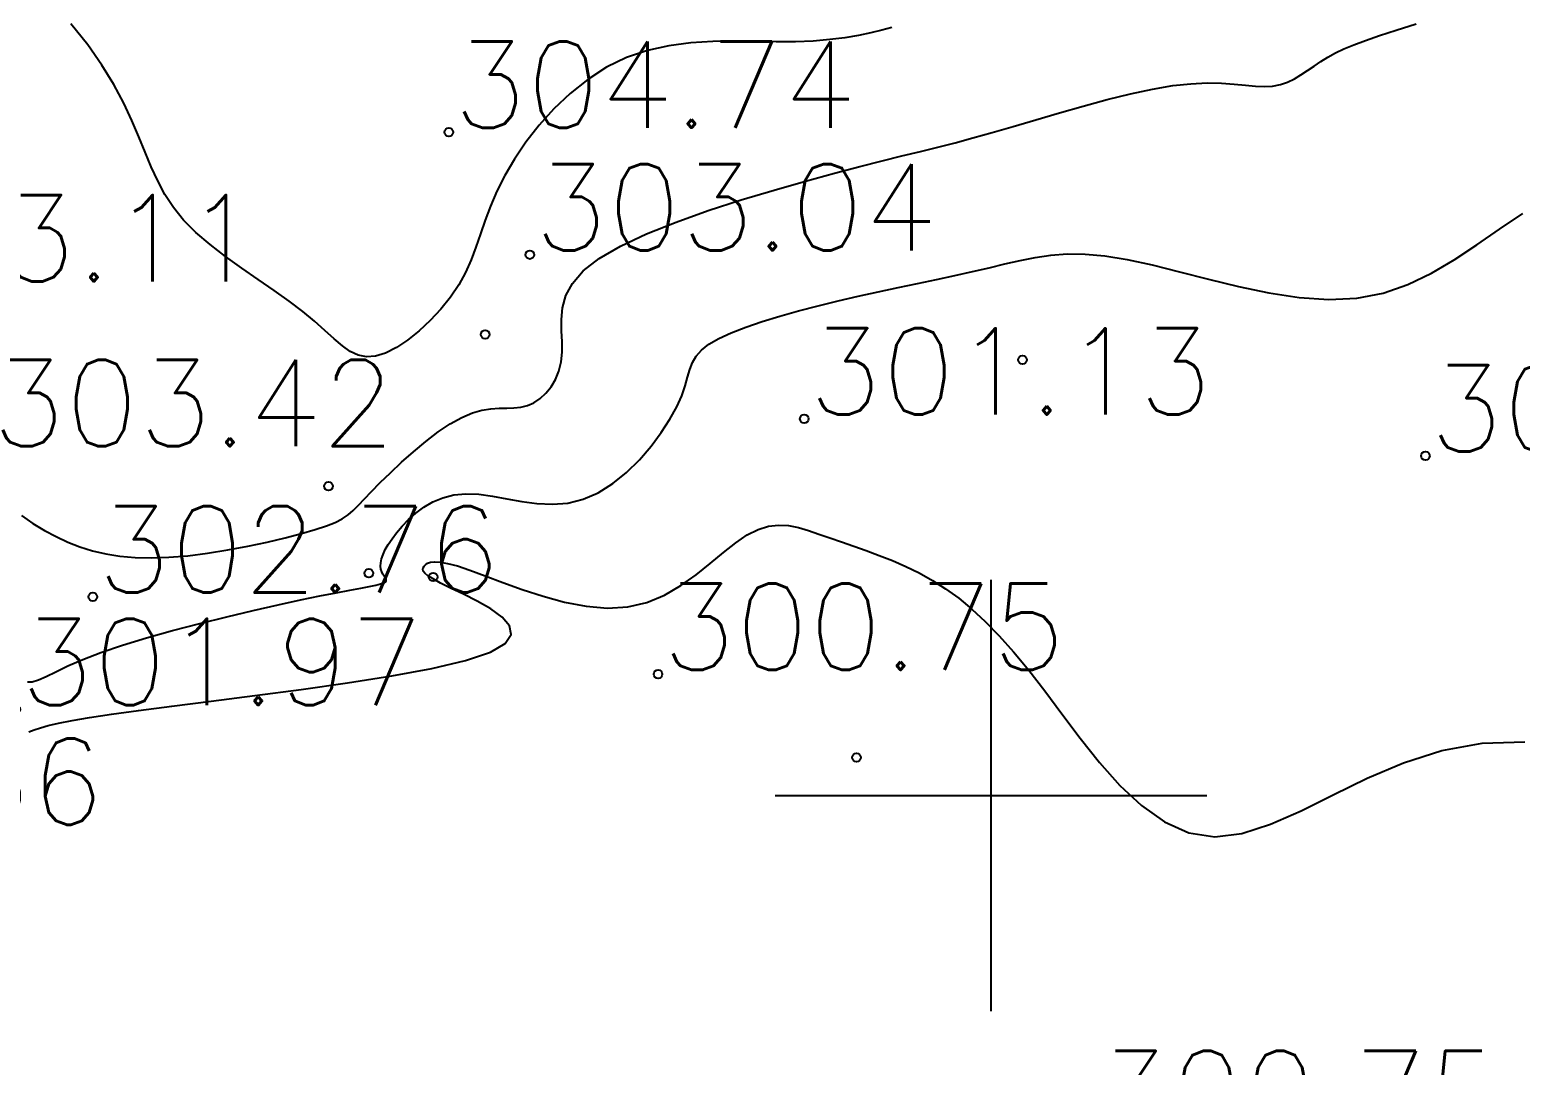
# Model space of a CAD drawing. Extents: x 524954 to 526204, y 9523489 to 9524010.
# Drawn here: x 525988.87 to 526006.13, y 9523796.88 to 9523808.87 of the extents above; entities that cross this region are included whole.
import ezdxf

# ---------------------------------------------------------------- set-up
doc = ezdxf.new("R2010")
doc.units = 0
doc.header["$PDMODE"] = 33
doc.header["$PDSIZE"] = 0.1
for name, color, linetype in [('Carroyage', 7, 'Continuous'), ('CN_01_00', 3, 'Continuous'), ('CN_02_00', 4, 'Continuous'), ('TopoAlt', 3, 'Continuous'), ('TOPOJIS', 7, 'Continuous')]:
    doc.layers.add(name, color=color, linetype=linetype)
doc.styles.add('Simplex 1.0', font='Simplex.shx', dxfattribs={"width": 0.99, "height": 1})

# ---------------------------------------------------------------- blocks, each defined once
blk = doc.blocks.new('TCPOINT M')
at = {"color": 0}
blk.add_point((0, 0), dxfattribs=at)
at = {"layer": 'TopoAlt', "style": 'Simplex 1.0', "width": 0.99}
blk.add_attdef('ALT', (0.15, 0.15), '', height=1, dxfattribs=at)

msp = doc.modelspace()

# ---------------------------------------------------------------- linework, layer by layer
at = {"layer": 'Carroyage'}
for p, q in [((526000, 9523797.5), (526000, 9523802.5)), ((525997.5, 9523800), (526002.5, 9523800))]:
    msp.add_line(p, q, dxfattribs=at)
at = {"layer": 'CN_01_00', "flags": 128}
for points, elevation in [([(525988.772, 9523803.243), (525988.906, 9523803.151), (525989.039, 9523803.071), (525989.174, 9523802.999), (525989.311, 9523802.936), (525989.451, 9523802.881), (525989.597, 9523802.835), (525989.751, 9523802.798), (525989.914, 9523802.772), (525990.088, 9523802.756), (525990.276, 9523802.752), (525990.479, 9523802.759), (525990.698, 9523802.778), (525990.928, 9523802.807), (525991.162, 9523802.845), (525991.394, 9523802.889), (525991.618, 9523802.936), (525991.827, 9523802.985), (525992.015, 9523803.034), (525992.175, 9523803.08), (525992.304, 9523803.123), (525992.406, 9523803.164), (525992.487, 9523803.205), (525992.555, 9523803.251), (525992.616, 9523803.302), (525992.677, 9523803.363), (525992.746, 9523803.435), (525992.827, 9523803.522), (525992.928, 9523803.624), (525993.045, 9523803.739), (525993.175, 9523803.86), (525993.313, 9523803.983), (525993.456, 9523804.101), (525993.599, 9523804.211), (525993.739, 9523804.305), (525993.872, 9523804.38), (525993.994, 9523804.432), (525994.105, 9523804.463), (525994.208, 9523804.479), (525994.304, 9523804.486), (525994.392, 9523804.488), (525994.476, 9523804.49), (525994.555, 9523804.498), (525994.632, 9523804.517), (525994.707, 9523804.55), (525994.779, 9523804.598), (525994.846, 9523804.66), (525994.905, 9523804.734), (525994.956, 9523804.82), (525994.996, 9523804.916), (525995.023, 9523805.022), (525995.036, 9523805.135), (525995.034, 9523805.256), (525995.027, 9523805.383), (525995.025, 9523805.515), (525995.038, 9523805.651), (525995.078, 9523805.791), (525995.155, 9523805.933), (525995.279, 9523806.077), (525995.462, 9523806.221), (525995.71, 9523806.364), (525996.012, 9523806.506), (525996.355, 9523806.643), (525996.725, 9523806.775), (525997.107, 9523806.899), (525997.487, 9523807.014), (525997.852, 9523807.118), (525998.186, 9523807.209), (525998.48, 9523807.287), (525998.738, 9523807.352), (525998.969, 9523807.41), (525999.182, 9523807.462), (525999.384, 9523807.512), (525999.584, 9523807.562), (525999.791, 9523807.617), (526000.014, 9523807.679), (526000.257, 9523807.75), (526000.518, 9523807.827), (526000.791, 9523807.907), (526001.068, 9523807.986), (526001.345, 9523808.061), (526001.614, 9523808.128), (526001.869, 9523808.183), (526002.104, 9523808.224), (526002.315, 9523808.246), (526002.502, 9523808.254), (526002.668, 9523808.251), (526002.815, 9523808.241), (526002.945, 9523808.229), (526003.061, 9523808.218), (526003.166, 9523808.213), (526003.261, 9523808.218), (526003.35, 9523808.235), (526003.433, 9523808.264), (526003.512, 9523808.302), (526003.589, 9523808.348), (526003.665, 9523808.398), (526003.741, 9523808.45), (526003.819, 9523808.504), (526003.901, 9523808.555), (526003.988, 9523808.603), (526004.086, 9523808.65), (526004.2, 9523808.697), (526004.335, 9523808.747), (526004.497, 9523808.803), (526004.691, 9523808.867), (526004.923, 9523808.941)], 303), ([(525988.86, 9523800.736), (525988.92, 9523800.759), (525988.992, 9523800.783), (525989.084, 9523800.809), (525989.204, 9523800.837), (525989.36, 9523800.868), (525989.561, 9523800.902), (525989.814, 9523800.941), (525990.129, 9523800.985), (525990.513, 9523801.036), (525990.969, 9523801.093), (525991.477, 9523801.157), (525992.013, 9523801.227), (525992.55, 9523801.304), (525993.062, 9523801.385), (525993.526, 9523801.472), (525993.915, 9523801.564), (525994.205, 9523801.661), (525994.376, 9523801.761), (525994.442, 9523801.864), (525994.423, 9523801.966), (525994.338, 9523802.066), (525994.207, 9523802.162), (525994.051, 9523802.252), (525993.89, 9523802.333), (525993.743, 9523802.403), (525993.626, 9523802.461), (525993.54, 9523802.508), (525993.48, 9523802.546), (525993.443, 9523802.576), (525993.424, 9523802.6), (525993.419, 9523802.62), (525993.425, 9523802.638), (525993.437, 9523802.655), (525993.453, 9523802.673), (525993.476, 9523802.69), (525993.508, 9523802.702), (525993.555, 9523802.708), (525993.621, 9523802.704), (525993.708, 9523802.689), (525993.822, 9523802.659), (525993.966, 9523802.611), (525994.143, 9523802.546), (525994.347, 9523802.468), (525994.572, 9523802.386), (525994.813, 9523802.308), (525995.062, 9523802.24), (525995.313, 9523802.192), (525995.559, 9523802.171), (525995.795, 9523802.184), (525996.015, 9523802.236), (525996.22, 9523802.322), (525996.409, 9523802.432), (525996.585, 9523802.557), (525996.749, 9523802.687), (525996.901, 9523802.814), (525997.044, 9523802.928), (525997.177, 9523803.02), (525997.303, 9523803.083), (525997.424, 9523803.12), (525997.54, 9523803.133), (525997.655, 9523803.126), (525997.77, 9523803.104), (525997.887, 9523803.07), (525998.008, 9523803.029), (525998.135, 9523802.983), (525998.269, 9523802.937), (525998.41, 9523802.888), (525998.556, 9523802.837), (525998.706, 9523802.782), (525998.859, 9523802.721), (525999.014, 9523802.654), (525999.168, 9523802.578), (525999.322, 9523802.492), (525999.474, 9523802.395), (525999.626, 9523802.285), (525999.778, 9523802.159), (525999.934, 9523802.015), (526000.094, 9523801.851), (526000.262, 9523801.663), (526000.437, 9523801.451), (526000.623, 9523801.211), (526000.821, 9523800.944), (526001.031, 9523800.663), (526001.255, 9523800.382), (526001.492, 9523800.117), (526001.743, 9523799.883), (526002.01, 9523799.695), (526002.292, 9523799.569), (526002.59, 9523799.521), (526002.905, 9523799.558), (526003.237, 9523799.666), (526003.59, 9523799.823), (526003.962, 9523800.009), (526004.357, 9523800.202), (526004.775, 9523800.38), (526005.218, 9523800.523), (526005.687, 9523800.608), (526006.181, 9523800.621)], 301)]:
    msp.add_lwpolyline(points, dxfattribs=dict(at, elevation=elevation))
at = {"layer": 'CN_02_00', "flags": 128}
for points, elevation in [([(525998.851, 9523808.896), (525998.737, 9523808.866), (525998.608, 9523808.836), (525998.465, 9523808.806), (525998.306, 9523808.779), (525998.132, 9523808.756), (525997.942, 9523808.739), (525997.735, 9523808.73), (525997.513, 9523808.73), (525997.277, 9523808.734), (525997.031, 9523808.737), (525996.779, 9523808.733), (525996.525, 9523808.718), (525996.271, 9523808.686), (525996.021, 9523808.631), (525995.78, 9523808.549), (525995.549, 9523808.436), (525995.331, 9523808.296), (525995.128, 9523808.133), (525994.939, 9523807.954), (525994.768, 9523807.764), (525994.615, 9523807.568), (525994.482, 9523807.372), (525994.37, 9523807.181), (525994.279, 9523806.999), (525994.205, 9523806.827), (525994.144, 9523806.663), (525994.089, 9523806.506), (525994.036, 9523806.354), (525993.98, 9523806.206), (525993.915, 9523806.06), (525993.836, 9523805.916), (525993.74, 9523805.773), (525993.629, 9523805.634), (525993.506, 9523805.502), (525993.377, 9523805.381), (525993.245, 9523805.276), (525993.114, 9523805.19), (525992.988, 9523805.126), (525992.872, 9523805.09), (525992.768, 9523805.082), (525992.672, 9523805.102), (525992.581, 9523805.145), (525992.489, 9523805.209), (525992.393, 9523805.291), (525992.288, 9523805.386), (525992.168, 9523805.493), (525992.031, 9523805.608), (525991.873, 9523805.727), (525991.698, 9523805.85), (525991.513, 9523805.978), (525991.324, 9523806.109), (525991.137, 9523806.244), (525990.959, 9523806.382), (525990.794, 9523806.523), (525990.651, 9523806.666), (525990.532, 9523806.813), (525990.434, 9523806.963), (525990.351, 9523807.119), (525990.277, 9523807.281), (525990.207, 9523807.451), (525990.134, 9523807.63), (525990.053, 9523807.82), (525989.958, 9523808.022), (525989.843, 9523808.237), (525989.705, 9523808.462), (525989.541, 9523808.697), (525989.346, 9523808.938)], 304), ([(525988.843, 9523801.317), (525988.899, 9523801.317), (525988.97, 9523801.339), (525989.059, 9523801.379), (525989.172, 9523801.434), (525989.312, 9523801.501), (525989.485, 9523801.577), (525989.694, 9523801.658), (525989.943, 9523801.742), (525990.223, 9523801.827), (525990.524, 9523801.911), (525990.837, 9523801.993), (525991.152, 9523802.071), (525991.458, 9523802.144), (525991.746, 9523802.209), (525992.006, 9523802.265), (525992.23, 9523802.312), (525992.419, 9523802.349), (525992.575, 9523802.379), (525992.701, 9523802.403), (525992.801, 9523802.422), (525992.877, 9523802.437), (525992.931, 9523802.45), (525992.968, 9523802.462), (525992.989, 9523802.474), (525992.998, 9523802.488), (525992.996, 9523802.503), (525992.987, 9523802.52), (525992.974, 9523802.54), (525992.959, 9523802.563), (525992.945, 9523802.59), (525992.935, 9523802.621), (525992.93, 9523802.657), (525992.933, 9523802.697), (525992.942, 9523802.743), (525992.96, 9523802.793), (525992.986, 9523802.848), (525993.02, 9523802.909), (525993.064, 9523802.974), (525993.117, 9523803.044), (525993.181, 9523803.119), (525993.254, 9523803.196), (525993.338, 9523803.27), (525993.432, 9523803.34), (525993.538, 9523803.4), (525993.654, 9523803.449), (525993.781, 9523803.482), (525993.919, 9523803.496), (525994.068, 9523803.489), (525994.227, 9523803.467), (525994.394, 9523803.437), (525994.566, 9523803.407), (525994.742, 9523803.384), (525994.921, 9523803.375), (525995.1, 9523803.388), (525995.277, 9523803.431), (525995.451, 9523803.507), (525995.62, 9523803.614), (525995.779, 9523803.743), (525995.928, 9523803.889), (525996.063, 9523804.045), (525996.182, 9523804.204), (525996.282, 9523804.358), (525996.361, 9523804.503), (525996.418, 9523804.631), (525996.457, 9523804.745), (525996.487, 9523804.845), (525996.514, 9523804.935), (525996.545, 9523805.016), (525996.587, 9523805.09), (525996.648, 9523805.16), (525996.733, 9523805.227), (525996.848, 9523805.294), (525996.992, 9523805.36), (525997.16, 9523805.426), (525997.349, 9523805.49), (525997.554, 9523805.553), (525997.772, 9523805.614), (525997.998, 9523805.673), (525998.23, 9523805.73), (525998.462, 9523805.784), (525998.694, 9523805.835), (525998.924, 9523805.885), (525999.149, 9523805.932), (525999.369, 9523805.979), (525999.582, 9523806.024), (525999.786, 9523806.069), (525999.979, 9523806.114), (526000.161, 9523806.158), (526000.337, 9523806.199), (526000.512, 9523806.234), (526000.692, 9523806.26), (526000.882, 9523806.274), (526001.09, 9523806.272), (526001.319, 9523806.252), (526001.577, 9523806.21), (526001.866, 9523806.146), (526002.182, 9523806.066), (526002.518, 9523805.98), (526002.865, 9523805.895), (526003.218, 9523805.822), (526003.569, 9523805.77), (526003.911, 9523805.747), (526004.237, 9523805.762), (526004.541, 9523805.821), (526004.827, 9523805.92), (526005.099, 9523806.051), (526005.363, 9523806.207), (526005.624, 9523806.379), (526005.886, 9523806.561), (526006.156, 9523806.744)], 302)]:
    msp.add_lwpolyline(points, dxfattribs=dict(at, elevation=elevation))

# ---------------------------------------------------------------- block references
at = {"layer": 'TOPOJIS'}
ref = msp.add_blockref('TCPOINT M', (525993.722, 9523807.685, 304.74), dxfattribs=at)
ref.add_attrib('ALT', '304.74', (525993.772, 9523807.735, 304.74), dxfattribs={"layer": 'TopoAlt', "height": 1, "style": 'Simplex 1.0', "width": 0.99})
ref = msp.add_blockref('TCPOINT M', (525994.66, 9523806.265, 303.04), dxfattribs=at)
ref.add_attrib('ALT', '303.04', (525994.71, 9523806.315, 303.04), dxfattribs={"layer": 'TopoAlt', "height": 1, "style": 'Simplex 1.0', "width": 0.99})
ref = msp.add_blockref('TCPOINT M', (525986.805, 9523805.906, 303.11), dxfattribs=at)
ref.add_attrib('ALT', '303.11', (525986.855, 9523805.956, 303.11), dxfattribs={"layer": 'TopoAlt', "height": 1, "style": 'Simplex 1.0', "width": 0.99})
ref = msp.add_blockref('TCPOINT M', (525997.838, 9523804.363, 301.13), dxfattribs=at)
ref.add_attrib('ALT', '301.13', (525997.888, 9523804.413, 301.13), dxfattribs={"layer": 'TopoAlt', "height": 1, "style": 'Simplex 1.0', "width": 0.99})
for p in [(525994.142, 9523805.342, 303.76), (526000.365, 9523805.048, 301.27), (525992.328, 9523803.582, 303.7), (525992.795, 9523802.574, 302.14), (525993.54, 9523802.531, 300.68), (525998.442, 9523800.441, 300.76)]:
    msp.add_blockref('TCPOINT M', p, dxfattribs=at)
ref = msp.add_blockref('TCPOINT M', (525988.38, 9523803.995, 303.42), dxfattribs=at)
ref.add_attrib('ALT', '303.42', (525988.43, 9523804.045, 303.42), dxfattribs={"layer": 'TopoAlt', "height": 1, "style": 'Simplex 1.0', "width": 0.99})
ref = msp.add_blockref('TCPOINT M', (526005.029, 9523803.935, 301.53), dxfattribs=at)
ref.add_attrib('ALT', '301.53', (526005.079, 9523803.985, 301.53), dxfattribs={"layer": 'TopoAlt', "height": 1, "style": 'Simplex 1.0', "width": 0.99})
ref = msp.add_blockref('TCPOINT M', (525989.599, 9523802.3, 302.76), dxfattribs=at)
ref.add_attrib('ALT', '302.76', (525989.649, 9523802.35, 302.76), dxfattribs={"layer": 'TopoAlt', "height": 1, "style": 'Simplex 1.0', "width": 0.99})
ref = msp.add_blockref('TCPOINT M', (525996.144, 9523801.405, 300.75), dxfattribs=at)
ref.add_attrib('ALT', '300.75', (525996.194, 9523801.455, 300.75), dxfattribs={"layer": 'TopoAlt', "height": 1, "style": 'Simplex 1.0', "width": 0.99})
ref = msp.add_blockref('TCPOINT M', (525988.707, 9523800.998, 301.97), dxfattribs=at)
ref.add_attrib('ALT', '301.97', (525988.757, 9523801.048, 301.97), dxfattribs={"layer": 'TopoAlt', "height": 1, "style": 'Simplex 1.0', "width": 0.99})
ref = msp.add_blockref('TCPOINT M', (525985.009, 9523799.609, 300.36), dxfattribs=at)
ref.add_attrib('ALT', '300.36', (525985.059, 9523799.659, 300.36), dxfattribs={"layer": 'TopoAlt', "height": 1, "style": 'Simplex 1.0', "width": 0.99})
ref = msp.add_blockref('TCPOINT M', (526001.178, 9523795.991, 300.75), dxfattribs=at)
ref.add_attrib('ALT', '300.75', (526001.228, 9523796.041, 300.75), dxfattribs={"layer": 'TopoAlt', "height": 1, "style": 'Simplex 1.0', "width": 0.99})

doc.saveas('drawing.dxf')
